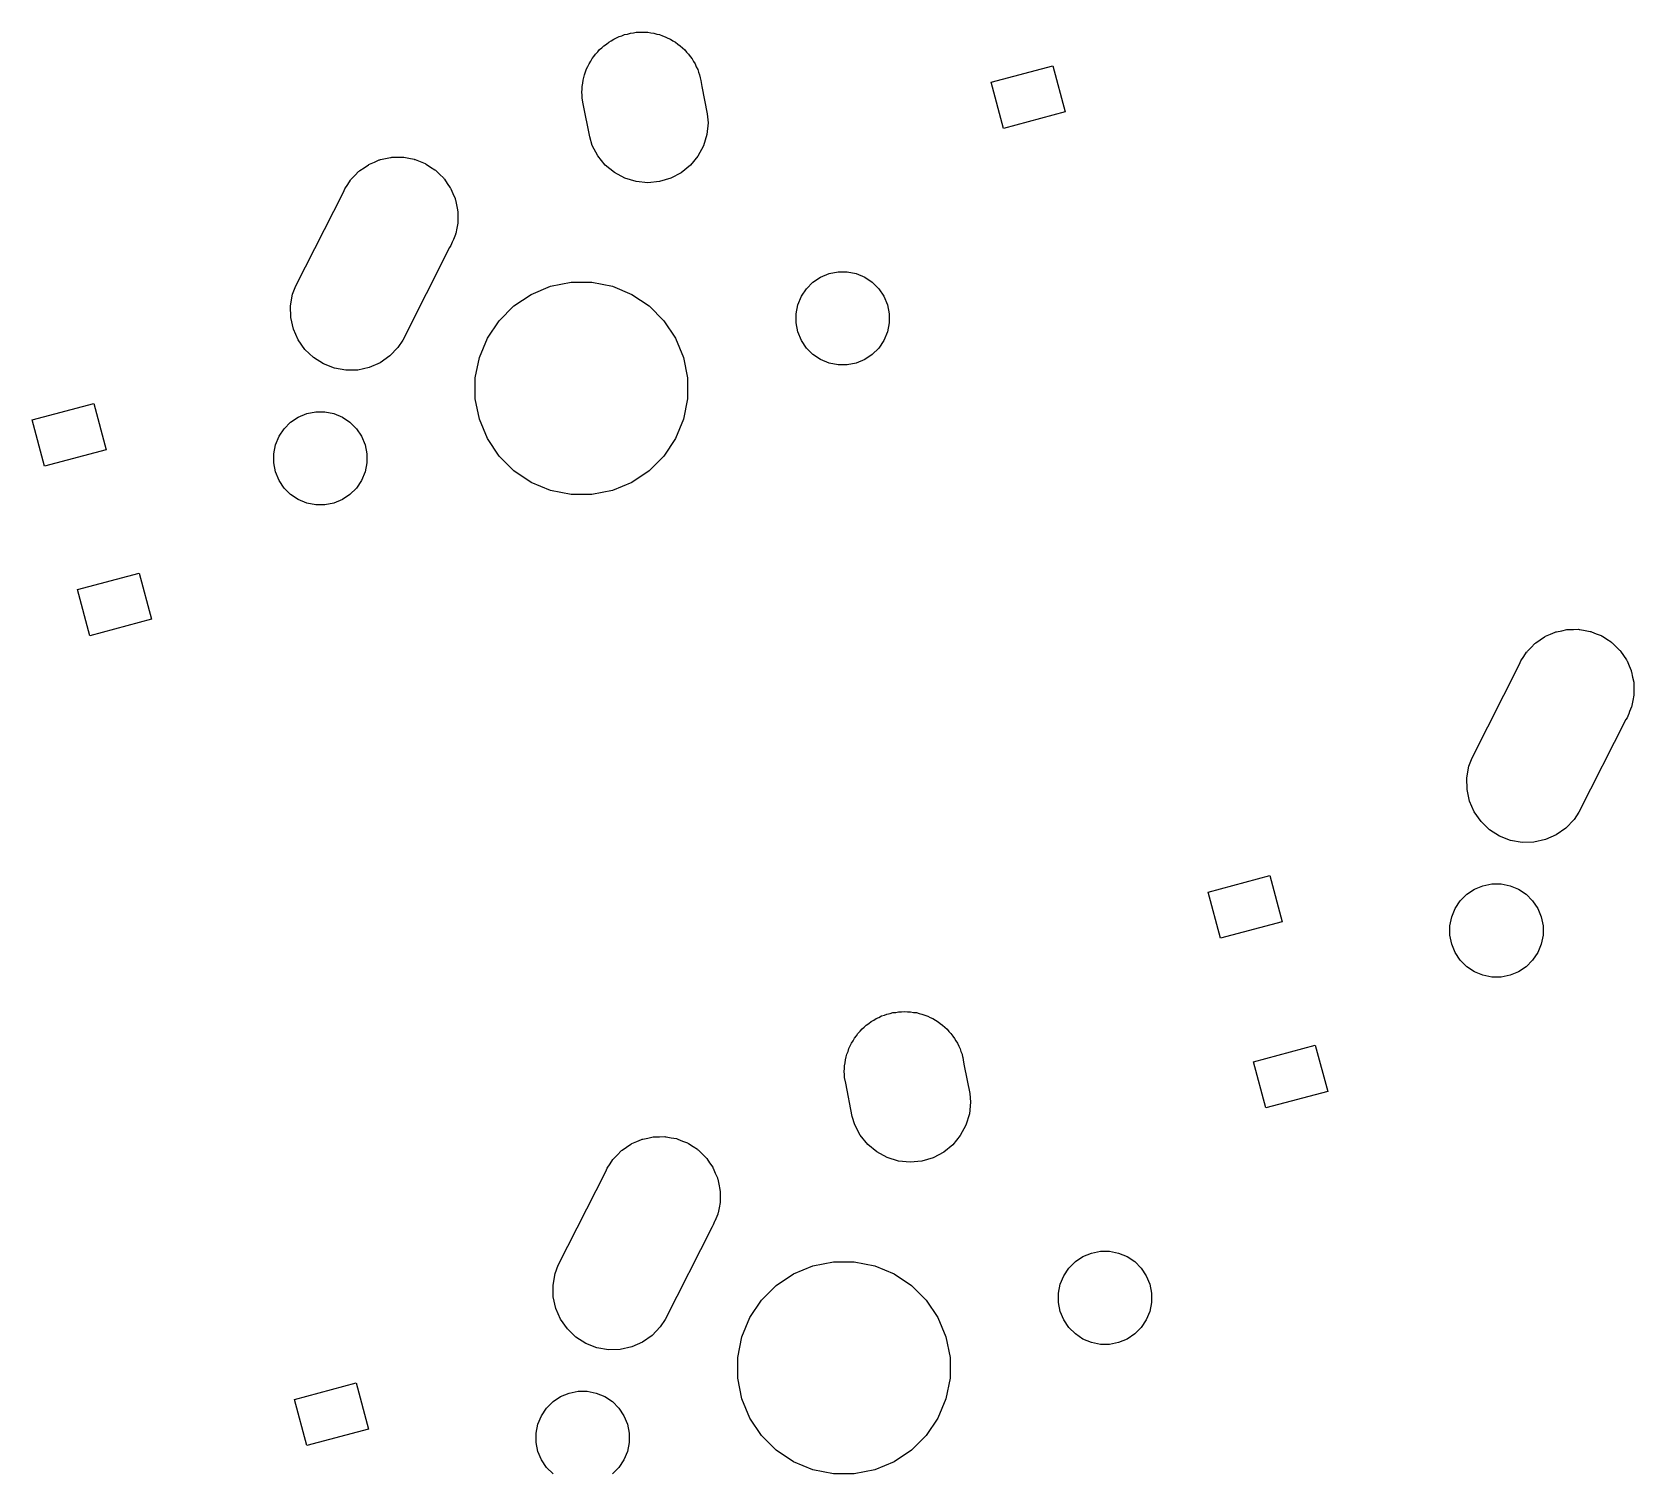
# Model space of a CAD drawing. Extents: x -662 to -203, y -195 to -58.
# Drawn here: x -375.73 to -345.63, y -130.07 to -102.98 of the extents above; entities that cross this region are included whole.
import ezdxf

# ---------------------------------------------------------------- set-up
doc = ezdxf.new("R2010")
doc.units = 0
doc.layers.add('BLACK', color=7, linetype='CONTINUOUS')

msp = doc.modelspace()

# ---------------------------------------------------------------- linework, layer by layer
at = {"layer": 'BLACK', "linetype": 'CONTINUOUS'}
for p, q in [((-365.018, -103.274), (-364.98, -103.237)), ((-364.98, -103.237), (-364.933, -103.205)), ((-364.933, -103.205), (-364.888, -103.168)), ((-364.888, -103.168), (-364.841, -103.143)), ((-364.841, -103.143), (-364.796, -103.113)), ((-364.796, -103.113), (-364.743, -103.091)), ((-364.743, -103.091), (-364.692, -103.064)), ((-364.692, -103.064), (-364.641, -103.049)), ((-364.641, -103.049), (-364.591, -103.029)), ((-364.591, -103.029), (-364.535, -103.017)), ((-364.535, -103.017), (-364.48, -103.001)), ((-364.48, -103.001), (-364.427, -102.996)), ((-364.427, -102.996), (-364.374, -102.985)), ((-364.374, -102.985), (-364.316, -102.985)), ((-364.316, -102.985), (-364.259, -102.98)), ((-364.259, -102.98), (-364.206, -102.985)), ((-364.206, -102.985), (-364.152, -102.985)), ((-364.152, -102.985), (-364.096, -102.997)), ((-364.096, -102.997), (-364.039, -103.002)), ((-364.039, -103.002), (-363.988, -103.018)), ((-363.988, -103.018), (-363.935, -103.029)), ((-363.935, -103.029), (-363.882, -103.051)), ((-363.882, -103.051), (-363.827, -103.067)), ((-363.827, -103.067), (-363.78, -103.093)), ((-363.78, -103.093), (-363.73, -103.113)), ((-363.73, -103.113), (-363.682, -103.145)), ((-363.682, -103.145), (-363.632, -103.173)), ((-363.632, -103.173), (-363.591, -103.207)), ((-363.591, -103.207), (-363.546, -103.237)), ((-363.546, -103.237), (-363.505, -103.277)), ((-365.26, -103.577), (-365.228, -103.53)), ((-365.228, -103.53), (-365.201, -103.479)), ((-365.201, -103.479), (-365.167, -103.438)), ((-365.167, -103.438), (-365.137, -103.393)), ((-365.137, -103.393), (-365.096, -103.353)), ((-365.096, -103.353), (-365.06, -103.308)), ((-365.06, -103.308), (-365.018, -103.274)), ((-363.505, -103.277), (-363.461, -103.314)), ((-363.461, -103.314), (-363.427, -103.355)), ((-363.427, -103.355), (-363.389, -103.393)), ((-363.389, -103.393), (-363.357, -103.441)), ((-363.357, -103.441), (-363.321, -103.486)), ((-363.321, -103.486), (-363.296, -103.533)), ((-363.296, -103.533), (-363.266, -103.577)), ((-365.371, -103.886), (-365.355, -103.835)), ((-365.355, -103.835), (-365.345, -103.782)), ((-365.345, -103.782), (-365.323, -103.729)), ((-365.323, -103.729), (-365.306, -103.674)), ((-365.306, -103.674), (-365.281, -103.627)), ((-365.281, -103.627), (-365.26, -103.577)), ((-363.266, -103.577), (-363.244, -103.631)), ((-363.244, -103.631), (-363.217, -103.681)), ((-363.217, -103.681), (-363.202, -103.733)), ((-363.202, -103.733), (-363.181, -103.782)), ((-363.181, -103.782), (-363.17, -103.839)), ((-363.17, -103.839), (-363.17, -103.84)), ((-363.17, -103.84), (-363.159, -103.892)), ((-357.703, -103.924), (-356.544, -103.613)), ((-356.544, -103.613), (-356.311, -104.482)), ((-365.394, -104.107), (-365.388, -104.053)), ((-365.388, -104.164), (-365.394, -104.107)), ((-365.388, -104), (-365.377, -103.943)), ((-365.388, -104.053), (-365.388, -104)), ((-365.377, -103.943), (-365.371, -103.886)), ((-363.159, -103.892), (-363.138, -104)), ((-363.138, -104), (-363.138, -104.001)), ((-363.138, -104.001), (-363.037, -104.519)), ((-357.47, -104.793), (-357.703, -103.924)), ((-365.388, -104.221), (-365.388, -104.164)), ((-365.367, -104.328), (-365.388, -104.221)), ((-365.245, -104.951), (-365.367, -104.328)), ((-363.021, -104.685), (-363.044, -104.905)), ((-363.037, -104.519), (-363.021, -104.685)), ((-356.311, -104.482), (-357.47, -104.793)), ((-365.198, -105.11), (-365.245, -104.951)), ((-363.044, -104.905), (-363.109, -105.117)), ((-369.083, -105.357), (-368.987, -105.336)), ((-368.987, -105.336), (-368.975, -105.335)), ((-368.975, -105.335), (-368.963, -105.333)), ((-368.963, -105.333), (-368.864, -105.333)), ((-368.864, -105.333), (-368.765, -105.331)), ((-368.765, -105.331), (-368.753, -105.333)), ((-368.753, -105.333), (-368.741, -105.333)), ((-368.741, -105.333), (-368.644, -105.352)), ((-365.094, -105.306), (-365.198, -105.11)), ((-364.954, -105.478), (-365.094, -105.306)), ((-363.214, -105.312), (-363.355, -105.483)), ((-363.109, -105.117), (-363.214, -105.312)), ((-369.656, -105.671), (-369.588, -105.6)), ((-369.588, -105.6), (-369.578, -105.593)), ((-369.578, -105.593), (-369.569, -105.584)), ((-369.569, -105.584), (-369.487, -105.529)), ((-369.487, -105.529), (-369.406, -105.473)), ((-369.406, -105.473), (-369.395, -105.468)), ((-369.395, -105.468), (-369.385, -105.461)), ((-369.385, -105.461), (-369.293, -105.423)), ((-369.293, -105.423), (-369.203, -105.383)), ((-369.203, -105.383), (-369.191, -105.381)), ((-369.191, -105.381), (-369.18, -105.376)), ((-369.18, -105.376), (-369.083, -105.357)), ((-368.644, -105.352), (-368.547, -105.369)), ((-368.547, -105.369), (-368.536, -105.374)), ((-368.536, -105.374), (-368.524, -105.376)), ((-368.524, -105.376), (-368.432, -105.414)), ((-368.432, -105.414), (-368.34, -105.45)), ((-368.34, -105.45), (-368.33, -105.456)), ((-368.33, -105.456), (-368.319, -105.461)), ((-368.319, -105.461), (-368.237, -105.516)), ((-368.237, -105.516), (-368.154, -105.569)), ((-368.154, -105.569), (-368.145, -105.577)), ((-368.145, -105.577), (-368.135, -105.584)), ((-368.135, -105.584), (-368.065, -105.654)), ((-364.783, -105.619), (-364.954, -105.478)), ((-364.588, -105.724), (-364.783, -105.619)), ((-363.527, -105.623), (-363.723, -105.727)), ((-363.355, -105.483), (-363.527, -105.623)), ((-369.875, -105.988), (-369.849, -105.925)), ((-369.849, -105.925), (-369.794, -105.843)), ((-369.794, -105.843), (-369.741, -105.76)), ((-369.741, -105.76), (-369.732, -105.751)), ((-369.732, -105.751), (-369.726, -105.741)), ((-369.726, -105.741), (-369.656, -105.671)), ((-368.065, -105.654), (-367.994, -105.722)), ((-367.994, -105.722), (-367.987, -105.732)), ((-367.987, -105.732), (-367.978, -105.741)), ((-367.978, -105.741), (-367.923, -105.823)), ((-367.923, -105.823), (-367.867, -105.904)), ((-367.867, -105.904), (-367.862, -105.915)), ((-367.862, -105.915), (-367.855, -105.925)), ((-367.855, -105.925), (-367.817, -106.016)), ((-364.376, -105.789), (-364.588, -105.724)), ((-364.156, -105.811), (-364.376, -105.789)), ((-363.935, -105.79), (-364.156, -105.811)), ((-363.723, -105.727), (-363.935, -105.79)), ((-370.768, -107.748), (-369.875, -105.988)), ((-367.817, -106.016), (-367.777, -106.107)), ((-367.777, -106.107), (-367.775, -106.119)), ((-367.775, -106.119), (-367.77, -106.13)), ((-367.77, -106.13), (-367.751, -106.227)), ((-367.751, -106.227), (-367.73, -106.323)), ((-367.73, -106.323), (-367.729, -106.335)), ((-367.729, -106.335), (-367.727, -106.347)), ((-367.727, -106.347), (-367.727, -106.446)), ((-367.727, -106.446), (-367.725, -106.545)), ((-367.725, -106.545), (-367.727, -106.557)), ((-367.77, -106.786), (-367.808, -106.877)), ((-367.768, -106.774), (-367.77, -106.786)), ((-367.763, -106.763), (-367.768, -106.774)), ((-367.746, -106.666), (-367.763, -106.763)), ((-367.727, -106.569), (-367.746, -106.666)), ((-367.727, -106.557), (-367.727, -106.569)), ((-367.879, -107.027), (-368.761, -108.766)), ((-367.855, -106.991), (-367.879, -107.027)), ((-367.829, -106.928), (-367.855, -106.991)), ((-367.824, -106.918), (-367.829, -106.928)), ((-367.808, -106.877), (-367.824, -106.918)), ((-370.828, -107.902), (-370.768, -107.748)), ((-365.983, -107.757), (-365.598, -107.681)), ((-365.598, -107.681), (-365.205, -107.681)), ((-365.205, -107.681), (-364.82, -107.757)), ((-361.175, -107.802), (-361.053, -107.68)), ((-361.053, -107.68), (-360.909, -107.584)), ((-360.909, -107.584), (-360.75, -107.518)), ((-360.75, -107.518), (-360.581, -107.485)), ((-360.581, -107.485), (-360.409, -107.485)), ((-360.409, -107.485), (-360.24, -107.518)), ((-360.24, -107.518), (-360.08, -107.584)), ((-360.08, -107.584), (-359.937, -107.68)), ((-359.937, -107.68), (-359.815, -107.802)), ((-370.866, -108.121), (-370.828, -107.902)), ((-366.673, -108.126), (-366.346, -107.908)), ((-366.346, -107.908), (-365.983, -107.757)), ((-364.82, -107.757), (-364.457, -107.908)), ((-364.457, -107.908), (-364.131, -108.126)), ((-361.336, -108.105), (-361.27, -107.945)), ((-361.27, -107.945), (-361.175, -107.802)), ((-359.815, -107.802), (-359.719, -107.945)), ((-359.719, -107.945), (-359.654, -108.105)), ((-370.862, -108.342), (-370.866, -108.121)), ((-370.814, -108.559), (-370.862, -108.342)), ((-366.951, -108.404), (-366.673, -108.126)), ((-364.131, -108.126), (-363.853, -108.404)), ((-361.37, -108.274), (-361.336, -108.105)), ((-361.37, -108.446), (-361.37, -108.274)), ((-359.654, -108.105), (-359.62, -108.274)), ((-359.62, -108.274), (-359.62, -108.446)), ((-370.725, -108.761), (-370.814, -108.559)), ((-367.169, -108.73), (-366.951, -108.404)), ((-363.853, -108.404), (-363.635, -108.73)), ((-361.336, -108.615), (-361.37, -108.446)), ((-361.27, -108.774), (-361.336, -108.615)), ((-359.654, -108.615), (-359.719, -108.774)), ((-359.62, -108.446), (-359.654, -108.615)), ((-370.598, -108.943), (-370.725, -108.761)), ((-370.438, -109.096), (-370.598, -108.943)), ((-368.85, -108.906), (-369.004, -109.066)), ((-368.761, -108.766), (-368.85, -108.906)), ((-367.319, -109.093), (-367.169, -108.73)), ((-363.635, -108.73), (-363.485, -109.093)), ((-361.175, -108.918), (-361.27, -108.774)), ((-361.053, -109.04), (-361.175, -108.918)), ((-359.815, -108.918), (-359.937, -109.04)), ((-359.719, -108.774), (-359.815, -108.918)), ((-370.251, -109.215), (-370.438, -109.096)), ((-370.044, -109.296), (-370.251, -109.215)), ((-369.185, -109.193), (-369.388, -109.282)), ((-369.004, -109.066), (-369.185, -109.193)), ((-367.396, -109.478), (-367.319, -109.093)), ((-363.485, -109.093), (-363.408, -109.478)), ((-360.909, -109.135), (-361.053, -109.04)), ((-360.75, -109.201), (-360.909, -109.135)), ((-360.581, -109.235), (-360.75, -109.201)), ((-360.409, -109.235), (-360.581, -109.235)), ((-360.24, -109.201), (-360.409, -109.235)), ((-360.08, -109.135), (-360.24, -109.201)), ((-359.937, -109.04), (-360.08, -109.135)), ((-369.826, -109.334), (-370.044, -109.296)), ((-369.605, -109.33), (-369.826, -109.334)), ((-369.388, -109.282), (-369.605, -109.33)), ((-367.396, -109.871), (-367.396, -109.478)), ((-363.408, -109.478), (-363.408, -109.871)), ((-375.725, -110.267), (-374.566, -109.956)), ((-374.566, -109.956), (-374.333, -110.826)), ((-370.723, -110.214), (-370.564, -110.148)), ((-370.564, -110.148), (-370.395, -110.114)), ((-370.395, -110.114), (-370.223, -110.114)), ((-370.223, -110.114), (-370.053, -110.148)), ((-370.053, -110.148), (-369.894, -110.214)), ((-367.319, -110.256), (-367.396, -109.871)), ((-363.408, -109.871), (-363.485, -110.256)), ((-375.492, -111.136), (-375.725, -110.267)), ((-371.084, -110.575), (-370.988, -110.432)), ((-370.988, -110.432), (-370.866, -110.31)), ((-370.866, -110.31), (-370.723, -110.214)), ((-369.894, -110.214), (-369.751, -110.31)), ((-369.751, -110.31), (-369.629, -110.432)), ((-369.629, -110.432), (-369.533, -110.575)), ((-367.169, -110.619), (-367.319, -110.256)), ((-363.485, -110.256), (-363.635, -110.619)), ((-371.184, -110.903), (-371.15, -110.734)), ((-371.15, -110.734), (-371.084, -110.575)), ((-369.533, -110.575), (-369.467, -110.734)), ((-369.467, -110.734), (-369.434, -110.903)), ((-366.951, -110.946), (-367.169, -110.619)), ((-363.635, -110.619), (-363.853, -110.946)), ((-374.333, -110.826), (-375.492, -111.136)), ((-371.184, -111.076), (-371.184, -110.903)), ((-369.434, -110.903), (-369.434, -111.076)), ((-366.673, -111.223), (-366.951, -110.946)), ((-363.853, -110.946), (-364.131, -111.223)), ((-371.15, -111.245), (-371.184, -111.076)), ((-371.084, -111.404), (-371.15, -111.245)), ((-369.467, -111.245), (-369.533, -111.404)), ((-369.434, -111.076), (-369.467, -111.245)), ((-366.346, -111.442), (-366.673, -111.223)), ((-364.131, -111.223), (-364.457, -111.442)), ((-370.988, -111.547), (-371.084, -111.404)), ((-370.866, -111.669), (-370.988, -111.547)), ((-369.629, -111.547), (-369.751, -111.669)), ((-369.533, -111.404), (-369.629, -111.547)), ((-365.983, -111.592), (-366.346, -111.442)), ((-365.598, -111.669), (-365.983, -111.592)), ((-364.82, -111.592), (-365.205, -111.669)), ((-364.457, -111.442), (-364.82, -111.592)), ((-370.723, -111.765), (-370.866, -111.669)), ((-370.564, -111.831), (-370.723, -111.765)), ((-370.395, -111.864), (-370.564, -111.831)), ((-370.223, -111.864), (-370.395, -111.864)), ((-370.053, -111.831), (-370.223, -111.864)), ((-369.894, -111.765), (-370.053, -111.831)), ((-369.751, -111.669), (-369.894, -111.765)), ((-365.205, -111.669), (-365.598, -111.669)), ((-374.871, -113.454), (-373.712, -113.144)), ((-373.712, -113.144), (-373.479, -114.013)), ((-374.638, -114.324), (-374.871, -113.454)), ((-373.479, -114.013), (-374.638, -114.324)), ((-347.388, -114.399), (-347.307, -114.343)), ((-347.307, -114.343), (-347.296, -114.338)), ((-347.296, -114.338), (-347.286, -114.331)), ((-347.286, -114.331), (-347.195, -114.293)), ((-347.195, -114.293), (-347.104, -114.254)), ((-347.104, -114.254), (-347.092, -114.251)), ((-347.092, -114.251), (-347.081, -114.246)), ((-347.081, -114.246), (-346.984, -114.227)), ((-346.984, -114.227), (-346.888, -114.206)), ((-346.888, -114.206), (-346.876, -114.206)), ((-346.876, -114.206), (-346.864, -114.203)), ((-346.864, -114.203), (-346.765, -114.203)), ((-346.765, -114.203), (-346.666, -114.201)), ((-346.666, -114.201), (-346.654, -114.203)), ((-346.654, -114.203), (-346.642, -114.203)), ((-346.642, -114.203), (-346.545, -114.222)), ((-346.545, -114.222), (-346.448, -114.24)), ((-346.448, -114.24), (-346.437, -114.244)), ((-346.437, -114.244), (-346.425, -114.246)), ((-346.425, -114.246), (-346.334, -114.284)), ((-346.334, -114.284), (-346.242, -114.32)), ((-346.242, -114.32), (-346.231, -114.327)), ((-346.231, -114.327), (-346.22, -114.331)), ((-346.22, -114.331), (-346.138, -114.386)), ((-347.695, -114.713), (-347.642, -114.63)), ((-347.642, -114.63), (-347.634, -114.621)), ((-347.634, -114.621), (-347.627, -114.611)), ((-347.627, -114.611), (-347.557, -114.541)), ((-347.557, -114.541), (-347.489, -114.47)), ((-347.489, -114.47), (-347.479, -114.463)), ((-347.479, -114.463), (-347.47, -114.454)), ((-347.47, -114.454), (-347.388, -114.399)), ((-346.138, -114.386), (-346.055, -114.439)), ((-346.055, -114.439), (-346.046, -114.448)), ((-346.046, -114.448), (-346.036, -114.454)), ((-346.036, -114.454), (-345.966, -114.524)), ((-345.966, -114.524), (-345.895, -114.593)), ((-345.895, -114.593), (-345.888, -114.602)), ((-345.888, -114.602), (-345.879, -114.611)), ((-345.879, -114.611), (-345.824, -114.693)), ((-348.669, -116.618), (-347.776, -114.858)), ((-347.776, -114.858), (-347.75, -114.795)), ((-347.75, -114.795), (-347.695, -114.713)), ((-345.824, -114.693), (-345.768, -114.774)), ((-345.768, -114.774), (-345.763, -114.785)), ((-345.763, -114.785), (-345.756, -114.795)), ((-345.756, -114.795), (-345.718, -114.887)), ((-345.718, -114.887), (-345.679, -114.977)), ((-345.679, -114.977), (-345.676, -114.989)), ((-345.676, -114.989), (-345.671, -115)), ((-345.671, -115), (-345.652, -115.097)), ((-345.652, -115.097), (-345.631, -115.193)), ((-345.631, -115.193), (-345.63, -115.205)), ((-345.63, -115.205), (-345.628, -115.217)), ((-345.628, -115.217), (-345.628, -115.316)), ((-345.647, -115.536), (-345.665, -115.633)), ((-345.628, -115.439), (-345.647, -115.536)), ((-345.628, -115.316), (-345.626, -115.415)), ((-345.626, -115.415), (-345.628, -115.427)), ((-345.628, -115.427), (-345.628, -115.439)), ((-345.756, -115.861), (-345.78, -115.897)), ((-345.73, -115.799), (-345.756, -115.861)), ((-345.725, -115.788), (-345.73, -115.799)), ((-345.709, -115.748), (-345.725, -115.788)), ((-345.671, -115.656), (-345.709, -115.748)), ((-345.669, -115.644), (-345.671, -115.656)), ((-345.665, -115.633), (-345.669, -115.644)), ((-345.78, -115.897), (-346.662, -117.636)), ((-348.768, -116.991), (-348.729, -116.773)), ((-348.729, -116.773), (-348.669, -116.618)), ((-348.763, -117.212), (-348.768, -116.991)), ((-348.715, -117.429), (-348.763, -117.212)), ((-348.626, -117.632), (-348.715, -117.429)), ((-348.499, -117.813), (-348.626, -117.632)), ((-346.662, -117.636), (-346.752, -117.776)), ((-348.339, -117.966), (-348.499, -117.813)), ((-348.152, -118.086), (-348.339, -117.966)), ((-346.905, -117.936), (-347.087, -118.063)), ((-346.752, -117.776), (-346.905, -117.936)), ((-347.946, -118.166), (-348.152, -118.086)), ((-347.727, -118.205), (-347.946, -118.166)), ((-347.506, -118.2), (-347.727, -118.205)), ((-347.289, -118.152), (-347.506, -118.2)), ((-347.087, -118.063), (-347.289, -118.152)), ((-353.627, -119.137), (-352.467, -118.826)), ((-352.467, -118.826), (-352.235, -119.696)), ((-353.394, -120.006), (-353.627, -119.137)), ((-348.89, -119.302), (-348.768, -119.18)), ((-348.768, -119.18), (-348.624, -119.084)), ((-348.624, -119.084), (-348.465, -119.018)), ((-348.465, -119.018), (-348.296, -118.985)), ((-348.296, -118.985), (-348.124, -118.985)), ((-348.124, -118.985), (-347.955, -119.018)), ((-347.955, -119.018), (-347.795, -119.084)), ((-347.795, -119.084), (-347.652, -119.18)), ((-347.652, -119.18), (-347.53, -119.302)), ((-349.051, -119.604), (-348.985, -119.445)), ((-348.985, -119.445), (-348.89, -119.302)), ((-347.53, -119.302), (-347.435, -119.445)), ((-347.435, -119.445), (-347.369, -119.604)), ((-352.235, -119.696), (-353.394, -120.006)), ((-349.085, -119.773), (-349.051, -119.604)), ((-349.085, -119.946), (-349.085, -119.773)), ((-347.369, -119.604), (-347.335, -119.773)), ((-347.335, -119.773), (-347.335, -119.946)), ((-349.051, -120.115), (-349.085, -119.946)), ((-347.335, -119.946), (-347.369, -120.115)), ((-348.985, -120.274), (-349.051, -120.115)), ((-348.89, -120.417), (-348.985, -120.274)), ((-347.435, -120.274), (-347.53, -120.417)), ((-347.369, -120.115), (-347.435, -120.274)), ((-348.768, -120.539), (-348.89, -120.417)), ((-348.624, -120.635), (-348.768, -120.539)), ((-348.465, -120.701), (-348.624, -120.635)), ((-347.795, -120.635), (-347.955, -120.701)), ((-347.652, -120.539), (-347.795, -120.635)), ((-347.53, -120.417), (-347.652, -120.539)), ((-348.296, -120.735), (-348.465, -120.701)), ((-348.124, -120.735), (-348.296, -120.735)), ((-347.955, -120.701), (-348.124, -120.735)), ((-360.002, -121.605), (-359.957, -121.569)), ((-359.957, -121.569), (-359.91, -121.544)), ((-359.91, -121.544), (-359.866, -121.514)), ((-359.866, -121.514), (-359.812, -121.492)), ((-359.812, -121.492), (-359.762, -121.465)), ((-359.762, -121.465), (-359.71, -121.45)), ((-359.71, -121.45), (-359.661, -121.429)), ((-359.661, -121.429), (-359.604, -121.418)), ((-359.604, -121.418), (-359.549, -121.402)), ((-359.549, -121.402), (-359.496, -121.397)), ((-359.496, -121.397), (-359.443, -121.386)), ((-359.443, -121.386), (-359.386, -121.386)), ((-359.386, -121.386), (-359.329, -121.381)), ((-359.329, -121.381), (-359.275, -121.386)), ((-359.275, -121.386), (-359.222, -121.386)), ((-359.222, -121.386), (-359.165, -121.397)), ((-359.165, -121.397), (-359.108, -121.403)), ((-359.108, -121.403), (-359.057, -121.419)), ((-359.057, -121.419), (-359.004, -121.429)), ((-359.004, -121.429), (-358.951, -121.451)), ((-358.951, -121.451), (-358.896, -121.468)), ((-358.896, -121.468), (-358.849, -121.494)), ((-358.849, -121.494), (-358.8, -121.514)), ((-358.8, -121.514), (-358.752, -121.546)), ((-358.752, -121.546), (-358.701, -121.573)), ((-358.701, -121.573), (-358.66, -121.608)), ((-360.298, -121.931), (-360.27, -121.88)), ((-360.27, -121.88), (-360.236, -121.839)), ((-360.236, -121.839), (-360.206, -121.794)), ((-360.206, -121.794), (-360.166, -121.753)), ((-360.166, -121.753), (-360.129, -121.709)), ((-360.129, -121.709), (-360.088, -121.675)), ((-360.088, -121.675), (-360.05, -121.637)), ((-360.05, -121.637), (-360.002, -121.605)), ((-358.66, -121.608), (-358.615, -121.637)), ((-358.615, -121.637), (-358.575, -121.678)), ((-358.575, -121.678), (-358.531, -121.715)), ((-358.531, -121.715), (-358.497, -121.756)), ((-358.497, -121.756), (-358.459, -121.794)), ((-358.459, -121.794), (-358.427, -121.842)), ((-358.427, -121.842), (-358.391, -121.886)), ((-358.391, -121.886), (-358.365, -121.934)), ((-360.425, -122.236), (-360.414, -122.183)), ((-360.414, -122.183), (-360.392, -122.13)), ((-360.392, -122.13), (-360.376, -122.075)), ((-360.376, -122.075), (-360.35, -122.028)), ((-360.35, -122.028), (-360.33, -121.978)), ((-360.33, -121.978), (-360.298, -121.931)), ((-358.365, -121.934), (-358.336, -121.978)), ((-358.336, -121.978), (-358.314, -122.031)), ((-358.314, -122.031), (-358.287, -122.082)), ((-358.287, -122.082), (-358.271, -122.134)), ((-358.271, -122.134), (-358.251, -122.183)), ((-358.251, -122.183), (-358.24, -122.239)), ((-352.772, -122.324), (-351.613, -122.014)), ((-351.613, -122.014), (-351.38, -122.883)), ((-360.463, -122.507), (-360.458, -122.454)), ((-360.458, -122.4), (-360.446, -122.344)), ((-360.458, -122.454), (-360.458, -122.4)), ((-360.446, -122.344), (-360.441, -122.287)), ((-360.441, -122.287), (-360.425, -122.236)), ((-358.24, -122.239), (-358.239, -122.241)), ((-358.239, -122.241), (-358.229, -122.293)), ((-358.229, -122.293), (-358.208, -122.4)), ((-358.208, -122.4), (-358.208, -122.402)), ((-358.208, -122.402), (-358.106, -122.92)), ((-352.54, -123.194), (-352.772, -122.324)), ((-360.458, -122.565), (-360.463, -122.507)), ((-360.458, -122.622), (-360.458, -122.565)), ((-360.436, -122.729), (-360.458, -122.622)), ((-360.315, -123.352), (-360.436, -122.729)), ((-358.091, -123.086), (-358.113, -123.306)), ((-358.106, -122.92), (-358.091, -123.086)), ((-351.38, -122.883), (-352.54, -123.194)), ((-360.267, -123.511), (-360.315, -123.352)), ((-358.113, -123.306), (-358.178, -123.518)), ((-360.163, -123.707), (-360.267, -123.511)), ((-358.178, -123.518), (-358.283, -123.713)), ((-364.725, -124.072), (-364.657, -124.001)), ((-364.657, -124.001), (-364.647, -123.994)), ((-364.647, -123.994), (-364.639, -123.985)), ((-364.639, -123.985), (-364.556, -123.93)), ((-364.556, -123.93), (-364.475, -123.874)), ((-364.475, -123.874), (-364.464, -123.869)), ((-364.464, -123.869), (-364.454, -123.862)), ((-364.454, -123.862), (-364.363, -123.824)), ((-364.363, -123.824), (-364.273, -123.784)), ((-364.273, -123.784), (-364.261, -123.782)), ((-364.261, -123.782), (-364.25, -123.777)), ((-364.25, -123.777), (-364.153, -123.758)), ((-364.153, -123.758), (-364.056, -123.737)), ((-364.056, -123.737), (-364.044, -123.736)), ((-364.044, -123.736), (-364.032, -123.734)), ((-364.032, -123.734), (-363.933, -123.734)), ((-363.933, -123.734), (-363.835, -123.732)), ((-363.835, -123.732), (-363.823, -123.734)), ((-363.823, -123.734), (-363.811, -123.734)), ((-363.811, -123.734), (-363.714, -123.753)), ((-363.714, -123.753), (-363.616, -123.77)), ((-363.616, -123.77), (-363.605, -123.775)), ((-363.605, -123.775), (-363.593, -123.777)), ((-363.593, -123.777), (-363.502, -123.815)), ((-363.502, -123.815), (-363.41, -123.851)), ((-363.41, -123.851), (-363.4, -123.857)), ((-363.4, -123.857), (-363.388, -123.862)), ((-363.388, -123.862), (-363.306, -123.917)), ((-363.306, -123.917), (-363.223, -123.97)), ((-363.223, -123.97), (-363.214, -123.978)), ((-363.214, -123.978), (-363.204, -123.985)), ((-363.204, -123.985), (-363.134, -124.055)), ((-360.023, -123.878), (-360.163, -123.707)), ((-359.852, -124.02), (-360.023, -123.878)), ((-358.425, -123.884), (-358.596, -124.024)), ((-358.283, -123.713), (-358.425, -123.884)), ((-364.918, -124.326), (-364.863, -124.244)), ((-364.863, -124.244), (-364.81, -124.161)), ((-364.81, -124.161), (-364.802, -124.152)), ((-364.802, -124.152), (-364.795, -124.142)), ((-364.795, -124.142), (-364.725, -124.072)), ((-363.134, -124.055), (-363.063, -124.123)), ((-363.063, -124.123), (-363.056, -124.133)), ((-363.056, -124.133), (-363.048, -124.142)), ((-363.048, -124.142), (-362.993, -124.224)), ((-362.993, -124.224), (-362.936, -124.305)), ((-362.936, -124.305), (-362.931, -124.316)), ((-359.657, -124.125), (-359.852, -124.02)), ((-359.445, -124.19), (-359.657, -124.125)), ((-359.225, -124.212), (-359.445, -124.19)), ((-359.004, -124.191), (-359.225, -124.212)), ((-358.792, -124.128), (-359.004, -124.191)), ((-358.596, -124.024), (-358.792, -124.128)), ((-365.837, -126.148), (-364.944, -124.388)), ((-364.944, -124.388), (-364.918, -124.326)), ((-362.931, -124.316), (-362.924, -124.326)), ((-362.924, -124.326), (-362.887, -124.417)), ((-362.887, -124.417), (-362.847, -124.508)), ((-362.847, -124.508), (-362.844, -124.52)), ((-362.844, -124.52), (-362.84, -124.531)), ((-362.84, -124.531), (-362.82, -124.628)), ((-362.82, -124.628), (-362.799, -124.724)), ((-362.799, -124.724), (-362.799, -124.736)), ((-362.799, -124.736), (-362.796, -124.748)), ((-362.796, -124.748), (-362.796, -124.847)), ((-362.796, -124.847), (-362.794, -124.946)), ((-362.84, -125.187), (-362.877, -125.278)), ((-362.837, -125.175), (-362.84, -125.187)), ((-362.833, -125.164), (-362.837, -125.175)), ((-362.816, -125.067), (-362.833, -125.164)), ((-362.796, -124.97), (-362.816, -125.067)), ((-362.794, -124.946), (-362.796, -124.958)), ((-362.796, -124.958), (-362.796, -124.97)), ((-362.949, -125.428), (-363.831, -127.166)), ((-362.924, -125.392), (-362.949, -125.428)), ((-362.899, -125.329), (-362.924, -125.392)), ((-362.893, -125.319), (-362.899, -125.329)), ((-362.877, -125.278), (-362.893, -125.319)), ((-361.053, -126.158), (-360.668, -126.082)), ((-360.668, -126.082), (-360.275, -126.082)), ((-360.275, -126.082), (-359.89, -126.158)), ((-356.244, -126.203), (-356.122, -126.081)), ((-356.122, -126.081), (-355.979, -125.985)), ((-355.979, -125.985), (-355.82, -125.919)), ((-355.82, -125.919), (-355.651, -125.886)), ((-355.651, -125.886), (-355.478, -125.886)), ((-355.478, -125.886), (-355.309, -125.919)), ((-355.309, -125.919), (-355.15, -125.985)), ((-355.15, -125.985), (-355.007, -126.081)), ((-355.007, -126.081), (-354.885, -126.203)), ((-365.936, -126.521), (-365.897, -126.303)), ((-365.897, -126.303), (-365.837, -126.148)), ((-361.742, -126.527), (-361.416, -126.309)), ((-361.416, -126.309), (-361.053, -126.158)), ((-359.89, -126.158), (-359.527, -126.309)), ((-359.527, -126.309), (-359.2, -126.527)), ((-356.406, -126.506), (-356.34, -126.346)), ((-356.34, -126.346), (-356.244, -126.203)), ((-354.885, -126.203), (-354.789, -126.346)), ((-354.789, -126.346), (-354.723, -126.506)), ((-365.931, -126.743), (-365.936, -126.521)), ((-362.02, -126.805), (-361.742, -126.527)), ((-359.2, -126.527), (-358.923, -126.805)), ((-356.439, -126.675), (-356.406, -126.506)), ((-356.439, -126.847), (-356.439, -126.675)), ((-354.723, -126.506), (-354.689, -126.675)), ((-354.689, -126.675), (-354.689, -126.847)), ((-365.883, -126.959), (-365.931, -126.743)), ((-365.794, -127.162), (-365.883, -126.959)), ((-362.238, -127.131), (-362.02, -126.805)), ((-358.923, -126.805), (-358.704, -127.131)), ((-356.406, -127.016), (-356.439, -126.847)), ((-356.34, -127.175), (-356.406, -127.016)), ((-354.723, -127.016), (-354.789, -127.175)), ((-354.689, -126.847), (-354.723, -127.016)), ((-365.667, -127.344), (-365.794, -127.162)), ((-363.92, -127.306), (-364.073, -127.467)), ((-363.831, -127.166), (-363.92, -127.306)), ((-362.389, -127.494), (-362.238, -127.131)), ((-358.704, -127.131), (-358.554, -127.494)), ((-356.244, -127.319), (-356.34, -127.175)), ((-354.789, -127.175), (-354.885, -127.319)), ((-365.507, -127.497), (-365.667, -127.344)), ((-365.32, -127.616), (-365.507, -127.497)), ((-365.114, -127.697), (-365.32, -127.616)), ((-364.255, -127.594), (-364.458, -127.683)), ((-364.073, -127.467), (-364.255, -127.594)), ((-362.465, -127.879), (-362.389, -127.494)), ((-358.554, -127.494), (-358.477, -127.879)), ((-356.122, -127.44), (-356.244, -127.319)), ((-355.979, -127.536), (-356.122, -127.44)), ((-355.82, -127.602), (-355.979, -127.536)), ((-355.651, -127.636), (-355.82, -127.602)), ((-355.309, -127.602), (-355.478, -127.636)), ((-355.15, -127.536), (-355.309, -127.602)), ((-355.007, -127.44), (-355.15, -127.536)), ((-354.885, -127.319), (-355.007, -127.44)), ((-364.896, -127.735), (-365.114, -127.697)), ((-364.674, -127.731), (-364.896, -127.735)), ((-364.458, -127.683), (-364.674, -127.731)), ((-362.465, -128.272), (-362.465, -127.879)), ((-358.477, -127.879), (-358.477, -128.272)), ((-355.478, -127.636), (-355.651, -127.636)), ((-370.795, -128.668), (-369.636, -128.357)), ((-369.636, -128.357), (-369.403, -129.226)), ((-365.633, -128.549), (-365.464, -128.515)), ((-365.464, -128.515), (-365.292, -128.515)), ((-365.292, -128.515), (-365.123, -128.549)), ((-362.389, -128.657), (-362.465, -128.272)), ((-358.477, -128.272), (-358.554, -128.657)), ((-370.562, -129.537), (-370.795, -128.668)), ((-366.058, -128.833), (-365.936, -128.711)), ((-365.936, -128.711), (-365.793, -128.615)), ((-365.793, -128.615), (-365.633, -128.549)), ((-365.123, -128.549), (-364.964, -128.615)), ((-364.964, -128.615), (-364.82, -128.711)), ((-364.82, -128.711), (-364.699, -128.833)), ((-362.238, -129.02), (-362.389, -128.657)), ((-358.554, -128.657), (-358.704, -129.02)), ((-366.22, -129.135), (-366.154, -128.976)), ((-366.154, -128.976), (-366.058, -128.833)), ((-364.699, -128.833), (-364.603, -128.976)), ((-364.603, -128.976), (-364.537, -129.135)), ((-362.02, -129.347), (-362.238, -129.02)), ((-358.704, -129.02), (-358.923, -129.347)), ((-369.403, -129.226), (-370.562, -129.537)), ((-366.253, -129.304), (-366.22, -129.135)), ((-366.253, -129.477), (-366.253, -129.304)), ((-364.537, -129.135), (-364.503, -129.304)), ((-364.503, -129.304), (-364.503, -129.477)), ((-361.742, -129.624), (-362.02, -129.347)), ((-358.923, -129.347), (-359.2, -129.624)), ((-366.22, -129.646), (-366.253, -129.477)), ((-366.154, -129.805), (-366.22, -129.646)), ((-364.537, -129.646), (-364.603, -129.805)), ((-364.503, -129.477), (-364.537, -129.646)), ((-361.416, -129.843), (-361.742, -129.624)), ((-359.2, -129.624), (-359.527, -129.843)), ((-366.058, -129.948), (-366.154, -129.805)), ((-365.936, -130.07), (-366.058, -129.948)), ((-364.699, -129.948), (-364.82, -130.07)), ((-364.603, -129.805), (-364.699, -129.948)), ((-361.053, -129.993), (-361.416, -129.843)), ((-360.668, -130.069), (-361.053, -129.993)), ((-359.89, -129.993), (-360.275, -130.069)), ((-359.527, -129.843), (-359.89, -129.993)), ((-360.275, -130.069), (-360.668, -130.069))]:
    msp.add_line(p, q, dxfattribs=at)

doc.saveas('drawing.dxf')
